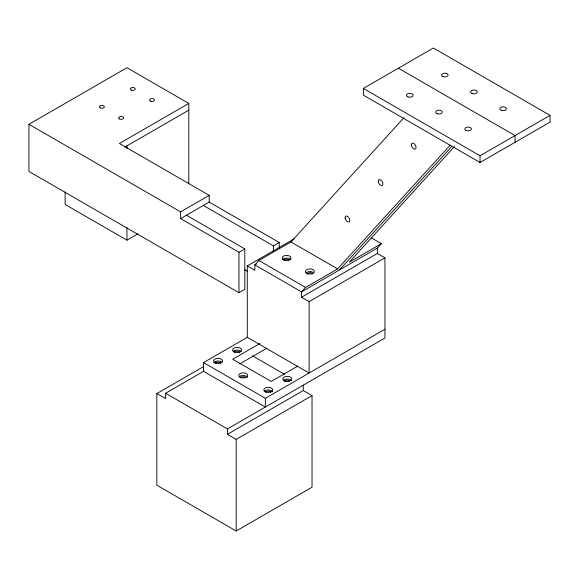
<?xml version="1.0" encoding="UTF-8"?>
<svg xmlns="http://www.w3.org/2000/svg" width="579" height="579" viewBox="0 0 579 579"><rect width="100%" height="100%" fill="white"/><g stroke="black" fill="none" stroke-linecap="round" stroke-linejoin="round"><path stroke-width="0.87" d="M404.062 117.602L290.962 241.971L258.871 260.492L254.854 264.914L254.854 270.299L247.269 265.92L247.269 337.333L309.114 373.035L309.114 301.623L384.948 257.843L384.948 338.006L227.438 428.945L165.601 393.242L165.601 398.627L156.844 393.575L156.844 485.195L236.189 531.001L312.03 487.214L312.03 395.602L303.28 390.543L227.438 434.33L227.438 428.945M450.129 145.213L337.629 268.917L305.546 287.437L301.529 291.859L301.529 297.244L309.114 301.623M339.446 269.966L451.743 146.48M454.493 146.501L349.296 262.178L381.387 243.658L371.269 237.817M256.417 264.01L254.854 264.914L301.529 291.859L377.37 248.073L381.387 243.658M186.467 215.236L244.801 248.919L244.801 289.341L238.968 292.706L28.95 171.456L28.95 124.297L126.96 67.714L188.797 103.417L188.797 183.804M188.797 103.417L119.375 143.498L209.214 195.369L209.214 202.1L279.223 242.521L279.223 247.913M124.832 147.08L188.797 110.155M363.366 88.421L433.374 47.999L550.05 115.366L550.05 122.097L480.042 162.518L363.366 95.151L363.366 88.421L480.042 155.78L550.05 115.366M65.123 191.888L65.123 204.459L126.96 240.162L137.918 233.836M28.95 124.297L180.634 211.871L209.214 195.369M180.634 211.871L180.634 218.609L209.214 202.1M180.634 218.609L238.968 252.292L244.801 248.919M203.381 205.473L273.389 245.887L279.223 242.521M247.269 265.92L294.183 238.838M301.529 297.244L377.37 253.464L384.948 257.843M384.948 329.248L265.356 398.294L265.356 407.051L203.518 371.349L203.518 362.592L247.291 337.318M156.844 393.575L203.757 366.493M165.601 393.242L203.909 371.125M259.964 343.477L232.686 359.219L271.189 381.452L297.686 366.152M239.699 363.93L266.977 348.182M227.438 434.33L236.189 439.381L312.03 395.602M398.366 68.206L515.049 135.573L515.049 142.311M290.962 241.971L337.629 268.917M258.871 260.492L305.546 287.437M244.403 269.575L247.537 271.385M252.401 355.781L284.492 374.309M203.518 362.592L265.356 398.294M480.042 155.78L480.042 162.518M377.37 248.073L377.37 253.464M303.28 385.158L303.28 390.543M273.389 245.887L273.389 251.279M238.968 252.292L238.968 292.706M236.189 439.381L236.189 531.001M126.96 145.857L126.96 148.55M126.96 227.59L126.96 240.162M282.624 259.493A4.451 2.569 0 0 1 286.952 258.104A4.451 2.569 0 0 1 290.817 259.877M305.965 272.962A4.451 2.569 0 0 1 313.659 272.745M307.463 274.294A2.475 1.426 0 0 1 309.642 272.716A2.475 1.426 0 0 1 312.378 273.976M284.318 260.094A2.475 1.426 0 0 1 286.634 259.233A2.475 1.426 0 0 1 288.885 260.145M240.741 377.87A2.475 1.426 0 0 1 243.238 376.654A2.475 1.426 0 0 1 245.648 377.921M284.788 381.409A2.475 1.426 0 0 1 286.96 380.2A2.475 1.426 0 0 1 289.536 381.098M265.826 392.352A2.475 1.426 0 0 1 268.323 391.136A2.475 1.426 0 0 1 270.733 392.41M215.656 363.388A2.475 1.426 0 0 1 218.153 362.172A2.475 1.426 0 0 1 220.563 363.438M234.618 352.445A2.475 1.426 0 0 1 237.108 351.229A2.475 1.426 0 0 1 239.525 352.495M233.105 351.482A4.451 2.569 0 0 1 237.426 350.092A4.451 2.569 0 0 1 241.298 351.873M213.752 363.055A4.451 2.569 0 0 1 217.306 361.072A4.451 2.569 0 0 1 221.844 362.208M239.228 376.907A4.451 2.569 0 0 1 243.556 375.525A4.451 2.569 0 0 1 247.428 377.298M264.321 391.39A4.451 2.569 0 0 1 268.642 390.007A4.451 2.569 0 0 1 272.514 391.78M283.276 380.446A4.451 2.569 0 0 1 287.597 379.057A4.451 2.569 0 0 1 291.469 380.837M150.808 101.289A2.475 1.426 0 0 0 154.521 100.051A2.475 1.426 0 0 0 150.808 98.814A2.475 1.426 0 0 0 150.808 101.289M119.375 118.912A2.475 1.426 0 0 0 123.515 118.268A2.475 1.426 0 0 0 120.483 116.517A2.475 1.426 0 0 0 119.375 118.912M100.637 108.02A2.475 1.426 0 0 0 104.35 106.782A2.475 1.426 0 0 0 100.637 105.544A2.475 1.426 0 0 0 100.637 108.02M131.556 90.172A2.475 1.426 0 0 0 135.269 88.934A2.475 1.426 0 0 0 131.556 87.697A2.475 1.426 0 0 0 131.556 90.172M501.219 110.292A3.3 1.903 0 0 0 506.422 108.924A3.3 1.903 0 0 0 501.769 107.014A3.3 1.903 0 0 0 501.219 110.292M472.051 93.458A3.3 1.903 0 0 0 477.255 92.09A3.3 1.903 0 0 0 472.602 90.172A3.3 1.903 0 0 0 472.051 93.458M442.884 76.616A3.3 1.903 0 0 0 448.081 75.248A3.3 1.903 0 0 0 443.434 73.33A3.3 1.903 0 0 0 442.884 76.616M283.594 259.87A4.451 2.569 0 0 0 290.933 258.509A4.451 2.569 0 0 0 285.223 255.527A4.451 2.569 0 0 0 283.594 259.87M306.928 273.346A4.451 2.569 0 0 0 314.267 271.985A4.451 2.569 0 0 0 308.556 268.996A4.451 2.569 0 0 0 306.928 273.346M345.127 218.167A3.3 1.903 60 0 0 348.927 221.945A3.3 1.903 60 0 0 348.218 216.937A3.3 1.903 60 0 0 345.127 218.167M378.268 181.719A3.3 1.903 60 0 0 382.068 185.504A3.3 1.903 60 0 0 381.358 180.496A3.3 1.903 60 0 0 378.268 181.719M411.408 145.278A3.3 1.903 60 0 0 415.208 149.064A3.3 1.903 60 0 0 414.499 144.055A3.3 1.903 60 0 0 411.408 145.278M466.218 130.507A3.3 1.903 0 0 0 471.422 129.139A3.3 1.903 0 0 0 466.768 127.221A3.3 1.903 0 0 0 466.218 130.507M437.051 113.665A3.3 1.903 0 0 0 442.247 112.297A3.3 1.903 0 0 0 437.594 110.379A3.3 1.903 0 0 0 437.051 113.665M407.877 96.823A3.3 1.903 0 0 0 413.08 95.455A3.3 1.903 0 0 0 408.427 93.537A3.3 1.903 0 0 0 407.877 96.823M234.075 351.866A4.451 2.569 0 0 0 241.414 350.505A4.451 2.569 0 0 0 235.704 347.516A4.451 2.569 0 0 0 234.075 351.866M215.113 362.809A4.451 2.569 0 0 0 222.452 361.448A4.451 2.569 0 0 0 216.741 358.459A4.451 2.569 0 0 0 215.113 362.809M240.198 377.291A4.451 2.569 0 0 0 247.537 375.93A4.451 2.569 0 0 0 241.827 372.941A4.451 2.569 0 0 0 240.198 377.291M265.283 391.773A4.451 2.569 0 0 0 272.622 390.412A4.451 2.569 0 0 0 266.912 387.423A4.451 2.569 0 0 0 265.283 391.773M284.246 380.83A4.451 2.569 0 0 0 291.584 379.469A4.451 2.569 0 0 0 285.874 376.48A4.451 2.569 0 0 0 284.246 380.83"/></g></svg>
